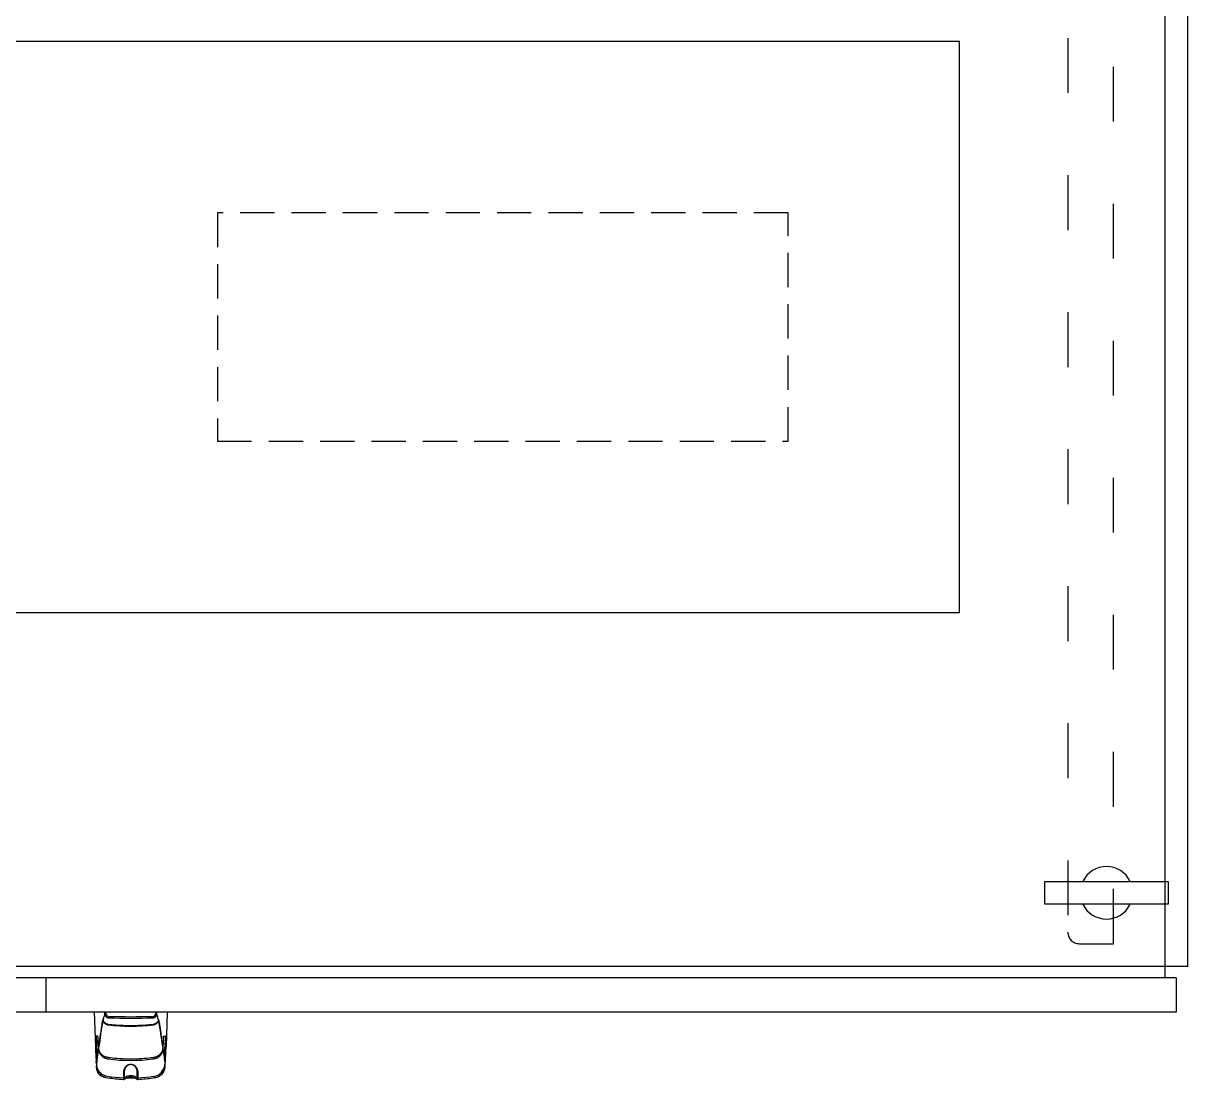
# Model space of a CAD drawing. Header units: inches. Extents: x 564911 to 603980, y 458630 to 507164.
# Drawn here: x 579399 to 579909, y 501183 to 501646 of the extents above; entities that cross this region are included whole.
import ezdxf

# ---------------------------------------------------------------- set-up
doc = ezdxf.new("R2010")
doc.units = ezdxf.units.IN
doc.header["$MEASUREMENT"] = 0
doc.linetypes.add('ACAD_ISO03W100', pattern=[30, 12, -18])
doc.linetypes.add('DASHED', pattern=[0.75, 0.5, -0.25])
doc.layers.add('ASHADE', color=7, linetype='Continuous')
doc.layers.add('UMRISS05', color=7, linetype='Continuous')

msp = doc.modelspace()

# ---------------------------------------------------------------- linework, layer by layer
for p, q in [((579898.89613, 501792.7594), (579898.89613, 501227.7594)), ((579908.89613, 501232.7594), (579908.89613, 501792.7594)), ((579846.32108, 501270.0594), (579900.31935, 501270.0594)), ((579846.32108, 501260.0594), (579846.32108, 501270.0594)), ((579900.31935, 501270.0594), (579900.31935, 501260.0594)), ((579900.31935, 501260.0594), (579846.32108, 501260.0594)), ((579908.89613, 501232.7594), (578908.89613, 501232.7594)), ((579903.89613, 501227.7594), (578913.89613, 501227.7594)), ((579408.89613, 501212.7594), (579408.89613, 501227.7594)), ((579903.89613, 501227.7594), (579903.89613, 501212.7594)), ((579903.89613, 501227.7594), (579903.89613, 501212.7594)), ((579903.89613, 501212.7594), (578913.89613, 501212.7594))]:
    msp.add_line(p, q)
at = {"color": 2}
msp.add_lwpolyline([(579008.89613, 501387.7594), (579808.89613, 501387.7594), (579808.89613, 501637.7594), (579008.89613, 501637.7594)], close=True, dxfattribs=at)
at = {"color": 1, "linetype": 'DASHED', "ltscale": 30}
msp.add_lwpolyline([(579483.89613, 501462.7594), (579733.89613, 501462.7594), (579733.89613, 501562.7594), (579483.89613, 501562.7594)], close=True, dxfattribs=at)
for start, end in [(25.7714617, 154.2285383), (205.7714617, 334.2285383)]:
    msp.add_arc((579873.31893, 501265.0594), 11.5, start, end)
at = {"layer": 'ASHADE', "color": 6, "linetype": 'ACAD_ISO03W100', "ltscale": 2}
msp.add_lwpolyline([(579876.39613, 501764.2594), (579861.39613, 501764.2594, 0.414213562), (579856.39613, 501759.2594), (579856.39613, 501247.7594, 0.414213562), (579861.39613, 501242.7594), (579876.39613, 501242.7594), (579876.39613, 501764.2594)], format="xyb", dxfattribs=at)
at = {"layer": 'UMRISS05'}
for p, q in [((579461.94733, 501212.7594), (579429.94733, 501212.7594)), ((579429.94733, 501212.7594), (579430.47115, 501197.7594)), ((579434.63698, 501211.90173), (579434.60807, 501212.7594)), ((579435.21458, 501211.91512), (579435.1857, 501212.7594)), ((579456.70897, 501212.7594), (579456.68011, 501211.91577)), ((579457.2866, 501212.7594), (579457.25772, 501211.90238)), ((579461.94733, 501212.7594), (579461.42352, 501197.7594)), ((579433.35985, 501207.26605), (579433.63583, 501208.88603)), ((579433.65267, 501208.96865), (579433.66238, 501209.00791)), ((579433.66816, 501209.08608), (579433.68301, 501209.07518)), ((579433.74301, 501208.55558), (579433.82906, 501208.96285)), ((579433.9199, 501209.0496), (579433.87748, 501209.18986)), ((579433.88302, 501209.14493), (579433.88312, 501209.14456)), ((579433.98296, 501208.89555), (579433.9199, 501209.0496)), ((579435.83219, 501207.47441), (579435.56115, 501207.54906)), ((579435.83635, 501207.45126), (579435.58953, 501207.51783)), ((579456.32769, 501207.52321), (579456.06257, 501207.45118)), ((579456.3364, 501207.54808), (579456.06669, 501207.47433)), ((579457.97309, 501209.04246), (579457.91011, 501208.88826)), ((579458.05458, 501209.31258), (579457.97309, 501209.04246)), ((579458.00997, 501209.13881), (579458.00987, 501209.1384)), ((579458.00991, 501209.03304), (579458.09054, 501209.03304)), ((579458.1187, 501208.86284), (579458.09054, 501209.03304)), ((579458.22651, 501209.08608), (579458.21165, 501209.07517)), ((579458.23177, 501209.00987), (579458.2414, 501208.97122)), ((579458.25886, 501208.88595), (579458.25884, 501208.88603)), ((579458.28951, 501209.20865), (579458.26291, 501209.33162)), ((579458.65216, 501207.02058), (579458.28951, 501209.20865)), ((579431.55636, 501202.2594), (579430.79685, 501202.2594)), ((579430.79743, 501202.2594), (579430.91546, 501198.98854)), ((579431.55559, 501202.2582), (579431.55547, 501202.2594)), ((579431.56947, 501202.10557), (579431.55559, 501202.2582)), ((579431.58385, 501201.93939), (579431.56947, 501202.10557)), ((579431.59871, 501201.75965), (579431.58385, 501201.93939)), ((579431.614, 501201.56639), (579431.59871, 501201.75965)), ((579432.45229, 501200.82904), (579432.74373, 501203.01256)), ((579432.51699, 501201.0802), (579432.76612, 501202.75919)), ((579432.76612, 501202.75919), (579432.85869, 501203.37728)), ((579459.0833, 501203.0453), (579459.33869, 501201.3374)), ((579460.29547, 501201.75352), (579460.28039, 501201.56279)), ((579460.28067, 501201.56639), (579460.29596, 501201.75965)), ((579460.31012, 501201.93117), (579460.29547, 501201.75352)), ((579460.29596, 501201.75965), (579460.31082, 501201.93939)), ((579460.32433, 501202.09574), (579460.31012, 501201.93117)), ((579460.31082, 501201.93939), (579460.3252, 501202.10557)), ((579460.3252, 501202.10557), (579460.33908, 501202.2582)), ((579460.33831, 501202.2594), (579461.09782, 501202.2594)), ((579460.33908, 501202.2582), (579460.3392, 501202.2594)), ((579461.09724, 501202.2594), (579460.97921, 501198.98854)), ((579431.78728, 501198.98854), (579430.91546, 501198.98854)), ((579430.91546, 501198.98854), (579430.97084, 501197.41043)), ((579431.58407, 501195.53266), (579431.83782, 501196.85805)), ((579431.62969, 501201.35971), (579431.614, 501201.56639)), ((579431.64576, 501201.13977), (579431.62969, 501201.35971)), ((579431.66214, 501200.90682), (579431.64576, 501201.13977)), ((579431.67882, 501200.66115), (579431.66214, 501200.90682)), ((579431.87766, 501197.58581), (579431.67882, 501200.66115)), ((579431.69189, 501200.46939), (579431.69241, 501200.45446)), ((579431.74972, 501199.57693), (579431.69189, 501200.46939)), ((579431.8776, 501197.59374), (579431.74972, 501199.57693)), ((579431.82898, 501196.74128), (579431.85038, 501196.43166)), ((579431.84139, 501196.87469), (579431.83781, 501196.858)), ((579431.8669, 501197.75939), (579431.86738, 501197.74478)), ((579431.8669, 501197.75939), (579431.91064, 501197.75939)), ((579431.91809, 501197.79658), (579431.8776, 501197.59374)), ((579431.87766, 501197.58579), (579431.8776, 501197.59374)), ((579431.9045, 501197.19798), (579431.90426, 501197.20807)), ((579431.90456, 501197.17588), (579431.90436, 501197.17645)), ((579431.90482, 501197.13947), (579431.90436, 501197.17645)), ((579431.90482, 501197.13947), (579431.9048, 501197.15124)), ((579431.90565, 501197.09744), (579431.90482, 501197.13947)), ((579431.90686, 501197.05126), (579431.90565, 501197.09744)), ((579431.90686, 501197.05126), (579431.90657, 501197.06531)), ((579431.90682, 501197.26239), (579431.94508, 501197.45601)), ((579431.90843, 501197.0021), (579431.90686, 501197.05126)), ((579431.91034, 501196.95143), (579431.90843, 501197.0021)), ((579431.91038, 501197.30866), (579431.94619, 501197.48955)), ((579431.91064, 501197.75939), (579431.91577, 501197.72184)), ((579431.91109, 501196.93575), (579431.91102, 501196.93513)), ((579431.91109, 501196.93575), (579431.96634, 501197.34315)), ((579431.91136, 501196.92713), (579431.91109, 501196.93575)), ((579432.04228, 501198.48179), (579431.91809, 501197.79658)), ((579431.92432, 501196.75526), (579431.92483, 501196.74829)), ((579431.93969, 501196.63433), (579431.92432, 501196.75526)), ((579431.94508, 501197.45601), (579431.96741, 501197.57267)), ((579431.94619, 501197.48955), (579431.97038, 501197.61554)), ((579431.96634, 501197.34315), (579432.02395, 501197.7594)), ((579432.00169, 501197.7594), (579432.02395, 501197.7594)), ((579432.12622, 501198.46072), (579432.1986, 501198.95007)), ((579432.1986, 501198.95007), (579432.51699, 501201.0802)), ((579432.321, 501199.86539), (579432.45229, 501200.82904)), ((579459.33869, 501201.3374), (579459.41571, 501200.82548)), ((579459.41571, 501200.82548), (579459.54144, 501199.99658)), ((579459.54144, 501199.99658), (579459.73563, 501198.72099)), ((579459.73563, 501198.72099), (579459.87951, 501197.7594)), ((579459.8554, 501197.97403), (579459.89298, 501197.7594)), ((579459.89298, 501197.7594), (579459.87951, 501197.7594)), ((579459.87951, 501197.7594), (579459.93397, 501197.37699)), ((579459.89007, 501197.80174), (579459.91168, 501197.6831)), ((579459.89298, 501197.7594), (579459.91594, 501197.63335)), ((579459.91168, 501197.6831), (579459.93618, 501197.55301)), ((579459.91594, 501197.63335), (579459.93847, 501197.51357)), ((579459.93397, 501197.37699), (579459.98621, 501197.00411)), ((579459.93618, 501197.55301), (579459.957, 501197.44633)), ((579459.93847, 501197.51357), (579459.9606, 501197.4)), ((579459.957, 501197.44633), (579459.98429, 501197.30866)), ((579459.9606, 501197.4), (579459.98785, 501197.26239)), ((579459.96724, 501196.75274), (579459.96661, 501196.74541)), ((579459.97623, 501196.83807), (579459.97617, 501196.83553)), ((579459.97658, 501197.79658), (579460.01707, 501197.59374)), ((579459.98403, 501197.75939), (579459.97889, 501197.72184)), ((579460.02777, 501197.75939), (579459.98403, 501197.75939)), ((579459.98486, 501196.9703), (579459.98475, 501196.96543)), ((579459.98634, 501197.00495), (579459.9862, 501197.00411)), ((579459.9862, 501197.00411), (579459.98634, 501197.00495)), ((579459.98863, 501197.08135), (579459.98634, 501197.00495)), ((579459.9871, 501197.02828), (579460.00046, 501197.0093)), ((579459.98863, 501197.08135), (579459.98816, 501197.06758)), ((579459.98953, 501197.12144), (579459.98863, 501197.08135)), ((579459.99012, 501197.15787), (579459.98953, 501197.12144)), ((579459.99012, 501197.15787), (579459.98988, 501197.15265)), ((579459.99039, 501197.19018), (579459.99012, 501197.17703)), ((579460.14864, 501199.6269), (579460.01701, 501197.5858)), ((579460.01702, 501197.5859), (579460.01707, 501197.59374)), ((579460.05725, 501198.21784), (579460.01707, 501197.59374)), ((579460.02777, 501197.75939), (579460.02729, 501197.74478)), ((579460.04863, 501196.49399), (579460.06569, 501196.74128)), ((579460.05962, 501196.84281), (579460.05692, 501196.85776)), ((579460.17393, 501200.02453), (579460.05725, 501198.21784)), ((579460.97921, 501198.98854), (579460.10739, 501198.98854)), ((579460.21651, 501200.67102), (579460.14864, 501199.6269)), ((579460.21829, 501200.70474), (579460.17393, 501200.02453)), ((579460.20278, 501200.46939), (579460.20226, 501200.45446)), ((579460.23295, 501200.91299), (579460.21651, 501200.67102)), ((579460.23253, 501200.90682), (579460.24891, 501201.13977)), ((579460.2491, 501201.14241), (579460.23295, 501200.91299)), ((579460.24891, 501201.13977), (579460.26498, 501201.35971)), ((579460.26493, 501201.35906), (579460.2491, 501201.14241)), ((579460.28039, 501201.56279), (579460.26493, 501201.35906)), ((579460.26498, 501201.35971), (579460.28067, 501201.56639)), ((579460.97921, 501198.98854), (579460.92383, 501197.41043)), ((579430.97335, 501191.94911), (579430.89801, 501191.47273)), ((579431.17121, 501190.96099), (579431.24156, 501191.54779)), ((579431.24156, 501191.54779), (579431.43219, 501193.11491)), ((579431.43219, 501193.11491), (579431.55735, 501194.13174)), ((579431.55735, 501194.13174), (579431.62495, 501194.67397)), ((579431.62495, 501194.67397), (579431.69616, 501195.238)), ((579431.69616, 501195.238), (579431.77114, 501195.82352)), ((579436.13257, 501192.85646), (579435.9454, 501192.88383)), ((579436.98766, 501192.75612), (579436.12862, 501192.8619)), ((579460.28488, 501194.71549), (579460.52418, 501192.87168)), ((579460.52418, 501192.87168), (579460.5951, 501192.32743)), ((579460.5951, 501192.32743), (579460.66184, 501191.81997)), ((579460.66184, 501191.81997), (579460.83182, 501190.53727)), ((579460.99666, 501191.47273), (579460.92131, 501191.9491)), ((579430.80994, 501191.17321), (579430.8112, 501191.25622)), ((579430.83074, 501190.87063), (579430.8319, 501190.85396)), ((579430.8521, 501190.5668), (579430.85115, 501190.5799)), ((579431.00666, 501188.53718), (579431.00663, 501188.53763)), ((579431.06502, 501188.08348), (579431.00663, 501188.53763)), ((579431.04361, 501188.08891), (579431.04531, 501188.06885)), ((579431.04361, 501188.08891), (579431.05067, 501188.03588)), ((579431.12878, 501190.59966), (579431.17121, 501190.96099)), ((579442.76929, 501186.58616), (579442.7709, 501184.86443)), ((579443.11022, 501186.69678), (579443.11262, 501184.56232)), ((579448.78184, 501183.95441), (579448.78445, 501186.69678)), ((579460.82462, 501188.04931), (579460.8599, 501188.26714)), ((579460.83182, 501190.53727), (579460.87657, 501190.19461)), ((579460.8599, 501188.26714), (579460.88503, 501188.50058)), ((579460.86109, 501188.49968), (579460.9262, 501189.01421)), ((579460.87779, 501188.42045), (579460.87381, 501188.38206)), ((579460.87657, 501190.19461), (579460.89606, 501190.04073)), ((579460.88121, 501188.45633), (579460.87779, 501188.42045)), ((579460.88399, 501188.48804), (579460.88121, 501188.45633)), ((579460.8851, 501188.5014), (579460.88399, 501188.48804)), ((579460.92621, 501189.01427), (579460.92617, 501189.01372)), ((579461.03972, 501190.52712), (579461.04112, 501190.54615)), ((579461.06277, 501190.85396), (579461.06393, 501190.87069)), ((579461.08327, 501191.25816), (579461.08473, 501191.17321)), ((579435.00414, 501184.07897), (579434.82946, 501184.11042)), ((579435.01051, 501184.11615), (579435.01081, 501184.11624)), ((579443.11262, 501184.56232), (579443.11283, 501183.95441)), ((579455.93774, 501184.59672), (579455.93786, 501184.59633)), ((579456.38082, 501184.02693), (579456.38113, 501184.02683)), ((579456.5534, 501184.01964), (579456.55349, 501184.01965))]:
    msp.add_line(p, q, dxfattribs=at)
for points in [[(579433.87748, 501209.18986), (579433.9737, 501209.60937), (579434.06972, 501210.00528), (579434.16499, 501210.37566), (579434.25974, 501210.72258), (579434.35412, 501211.04736), (579434.44832, 501211.3512), (579434.54277, 501211.63639), (579434.63696, 501211.90174)], [(579436.32926, 501210.15973), (579436.14482, 501210.18136), (579435.96333, 501210.22154), (579435.78686, 501210.28006), (579435.61717, 501210.35664), (579435.45602, 501210.45074), (579435.30536, 501210.56141), (579435.16711, 501210.6874), (579435.04228, 501210.82774), (579434.93212, 501210.98134), (579434.83766, 501211.14696), (579434.75995, 501211.32339), (579434.70003, 501211.50904), (579434.65876, 501211.7025), (579434.63698, 501211.90173)], [(579436.27487, 501210.7953), (579436.15746, 501210.8048), (579436.04296, 501210.82682), (579435.93069, 501210.86147), (579435.82269, 501210.90838), (579435.72035, 501210.96748), (579435.62482, 501211.03793), (579435.53746, 501211.11914), (579435.45894, 501211.21025), (579435.3902, 501211.31054), (579435.33182, 501211.41907), (579435.28454, 501211.53511), (579435.24886, 501211.65728), (579435.22564, 501211.78375), (579435.21458, 501211.91512)], [(579457.25771, 501211.90239), (579457.23038, 501211.67043), (579457.17667, 501211.44671), (579457.09805, 501211.23446), (579456.99582, 501211.0357), (579456.87177, 501210.8528), (579456.72748, 501210.68766), (579456.56475, 501210.54195), (579456.38595, 501210.41771), (579456.19359, 501210.31631), (579455.99069, 501210.23914), (579455.7802, 501210.18683), (579455.56533, 501210.15973)], [(579456.68011, 501211.91577), (579456.66905, 501211.78423), (579456.64582, 501211.65763), (579456.61014, 501211.53535), (579456.56286, 501211.41922), (579456.50448, 501211.31063), (579456.43574, 501211.21029), (579456.35722, 501211.11915), (579456.26986, 501211.03792), (579456.17432, 501210.96747), (579456.07199, 501210.90836), (579455.96397, 501210.86146), (579455.85169, 501210.82681), (579455.73716, 501210.8048), (579455.61972, 501210.79529)], [(579457.25774, 501211.90238), (579457.35169, 501211.63588), (579457.44592, 501211.3495), (579457.53993, 501211.04443), (579457.63414, 501210.71844), (579457.72872, 501210.37034), (579457.82378, 501209.99903), (579457.91951, 501209.60269), (579458.01539, 501209.18318)], [(579433.60516, 501209.20865), (579433.24247, 501207.02033), (579432.95281, 501205.04603), (579432.71177, 501203.28215), (579432.50757, 501201.74525), (579432.33287, 501200.44543), (579432.17954, 501199.36216), (579432.04228, 501198.48179)], [(579432.73946, 501202.95715), (579432.91907, 501204.27202), (579433.12431, 501205.70572), (579433.35828, 501207.22832), (579433.63368, 501208.84346)], [(579432.74373, 501203.01256), (579432.9204, 501204.3061), (579433.12314, 501205.72376), (579433.35985, 501207.26605)], [(579432.85869, 501203.37728), (579432.90724, 501203.69848), (579432.95758, 501204.02861), (579433.00976, 501204.36725), (579433.06391, 501204.71436), (579433.1201, 501205.06934), (579433.17837, 501205.43153), (579433.23886, 501205.80069), (579433.30168, 501206.17623), (579433.36711, 501206.55827), (579433.4354, 501206.94666), (579433.50688, 501207.34137), (579433.5821, 501207.74334), (579433.66088, 501208.14923), (579433.74301, 501208.55558)], [(579433.66086, 501209.41887), (579433.6316, 501209.331), (579433.60516, 501209.20865)], [(579433.60516, 501209.20865), (579433.61128, 501209.17474), (579433.62416, 501209.14227)], [(579433.62416, 501209.14227), (579433.64334, 501209.11237), (579433.66816, 501209.08608)], [(579433.63368, 501208.84346), (579433.63886, 501208.87093), (579433.64462, 501208.89885), (579433.65099, 501208.92678), (579433.65798, 501208.95419), (579433.66563, 501208.98056), (579433.67395, 501209.00532), (579433.68295, 501209.0279), (579433.69267, 501209.04772), (579433.70311, 501209.06417)], [(579433.63368, 501208.84346), (579433.63404, 501208.87339), (579433.63581, 501208.88595)], [(579433.63581, 501208.88595), (579433.64351, 501208.92625), (579433.65267, 501208.96865)], [(579433.8775, 501209.18986), (579433.83852, 501209.31707), (579433.80009, 501209.40967), (579433.76267, 501209.46659), (579433.72673, 501209.48716), (579433.69267, 501209.47116), (579433.66086, 501209.41887)], [(579433.66238, 501209.00791), (579433.67272, 501209.04419), (579433.68396, 501209.07806)], [(579433.68396, 501209.07806), (579433.69638, 501209.10985), (579433.71067, 501209.14046)], [(579433.70311, 501209.06417), (579433.71428, 501209.07664), (579433.72618, 501209.08452), (579433.73881, 501209.08722), (579433.75217, 501209.08414), (579433.76624, 501209.07469), (579433.781, 501209.05834)], [(579433.71067, 501209.14046), (579433.72775, 501209.17044), (579433.74894, 501209.20011), (579433.77648, 501209.22966), (579433.81086, 501209.25642), (579433.84292, 501209.27291)], [(579433.781, 501209.05834), (579433.79641, 501209.03456), (579433.81244, 501209.0029), (579433.82906, 501208.96285)], [(579433.87638, 501209.16896), (579433.86069, 501209.2214), (579433.84631, 501209.26406), (579433.83346, 501209.29753), (579433.82284, 501209.32143), (579433.81498, 501209.33637)], [(579433.82906, 501208.96285), (579433.83144, 501208.99287), (579433.83868, 501209.02232), (579433.85058, 501209.05048), (579433.86687, 501209.07665), (579433.88712, 501209.10017), (579433.89475, 501209.10671)], [(579433.82906, 501208.96285), (579433.8366, 501208.94091), (579433.84557, 501208.91598), (579433.85621, 501208.88775), (579433.8688, 501208.85601), (579433.88366, 501208.82056), (579433.90113, 501208.78119), (579433.92161, 501208.73771), (579433.94554, 501208.68996), (579433.97339, 501208.63786), (579434.00576, 501208.58116), (579434.0432, 501208.51987), (579434.08678, 501208.45338), (579434.13759, 501208.38131), (579434.19698, 501208.30327), (579434.26674, 501208.21875), (579434.34785, 501208.12859), (579434.44243, 501208.03275), (579434.54863, 501207.93518), (579434.66471, 501207.83904), (579434.78781, 501207.74748), (579434.91355, 501207.66377), (579435.04066, 501207.58824), (579435.16645, 501207.52174), (579435.29037, 501207.4637), (579435.41143, 501207.41374), (579435.5291, 501207.37128), (579435.64299, 501207.33566), (579435.7524, 501207.30637)], [(579434.0062, 501208.82694), (579433.93703, 501208.98224), (579433.88878, 501209.12429), (579433.87638, 501209.16896)], [(579433.87748, 501209.18986), (579433.88081, 501209.15427), (579433.88302, 501209.14493)], [(579435.56115, 501207.54906), (579435.30266, 501207.64901), (579435.05971, 501207.77148), (579434.83606, 501207.91222), (579434.63505, 501208.06619), (579434.45721, 501208.22938), (579434.30398, 501208.39694), (579434.17415, 501208.56602), (579434.06741, 501208.73333), (579433.98296, 501208.89555)], [(579435.58953, 501207.51783), (579435.34839, 501207.60748), (579435.11786, 501207.71821), (579434.90059, 501207.84779), (579434.69916, 501207.9936), (579434.51602, 501208.15223), (579434.35372, 501208.31965), (579434.2141, 501208.49109), (579434.09826, 501208.66179), (579434.0062, 501208.82694)], [(579435.7524, 501207.30637), (579435.75335, 501207.32236), (579435.75549, 501207.34197), (579435.75878, 501207.36474), (579435.76313, 501207.39013), (579435.76845, 501207.41755), (579435.7746, 501207.44638), (579435.7793, 501207.46665)], [(579435.7524, 501207.30637), (579435.83492, 501207.28743), (579435.91812, 501207.27104), (579436.00187, 501207.25723), (579436.08608, 501207.24601)], [(579436.10158, 501207.42901), (579436.05633, 501207.43469), (579436.0112, 501207.44113), (579435.9662, 501207.44833), (579435.92136, 501207.45628), (579435.87668, 501207.46497), (579435.83219, 501207.47441)], [(579435.83219, 501207.47441), (579435.83272, 501207.45939), (579435.83515, 501207.45197), (579435.83635, 501207.45126)], [(579436.10391, 501207.4064), (579435.97985, 501207.42375), (579435.8559, 501207.44703), (579435.83635, 501207.45126)], [(579436.08608, 501207.246), (579436.08653, 501207.26203), (579436.08757, 501207.28182), (579436.08918, 501207.30488), (579436.0913, 501207.3307), (579436.0939, 501207.35865), (579436.09692, 501207.38809), (579436.09903, 501207.40708)], [(579436.08608, 501207.246), (579438.53923, 501206.99588), (579441.0033, 501206.81668), (579443.47634, 501206.7089), (579445.95345, 501206.67304), (579448.43056, 501206.70926), (579450.90361, 501206.81739), (579453.36768, 501206.99695), (579455.82083, 501207.24743)], [(579455.80398, 501207.43027), (579452.52943, 501207.11316), (579449.24336, 501206.92254), (579445.95282, 501206.85886), (579442.66228, 501206.92212), (579439.37618, 501207.11232), (579436.10158, 501207.42901)], [(579436.10158, 501207.42901), (579436.10188, 501207.41414), (579436.1032, 501207.40701), (579436.10391, 501207.4064)], [(579455.80165, 501207.40767), (579452.69849, 501207.10386), (579449.33387, 501206.90339), (579445.96322, 501206.83611), (579442.59253, 501206.90213), (579439.2278, 501207.10135), (579436.10391, 501207.4064)], [(579455.61972, 501210.79529), (579453.22154, 501210.73567), (579450.80623, 501210.69307), (579448.37954, 501210.6675), (579445.94715, 501210.65898), (579443.51478, 501210.6675), (579441.08814, 501210.69307), (579438.67293, 501210.73567), (579436.27487, 501210.7953)], [(579455.56533, 501210.15972), (579453.18067, 501210.09926), (579450.77866, 501210.05606), (579448.36565, 501210.03015), (579445.94718, 501210.02151), (579443.52873, 501210.03015), (579441.11582, 501210.05606), (579438.7139, 501210.09926), (579436.32926, 501210.15972)], [(579456.06257, 501207.45118), (579455.94323, 501207.42799), (579455.81941, 501207.4098), (579455.80165, 501207.40767)], [(579455.80398, 501207.43027), (579455.80368, 501207.41541), (579455.80236, 501207.40828), (579455.80165, 501207.40767)], [(579456.06669, 501207.47433), (579456.02329, 501207.4652), (579455.97972, 501207.45678), (579455.93599, 501207.44907), (579455.89211, 501207.44209), (579455.8481, 501207.43582), (579455.80398, 501207.43027)], [(579455.82083, 501207.24743), (579455.82038, 501207.26347), (579455.81934, 501207.28325), (579455.81773, 501207.30631), (579455.8156, 501207.33213), (579455.813, 501207.36008), (579455.80998, 501207.38952), (579455.80788, 501207.40841)], [(579455.82083, 501207.24743), (579455.90328, 501207.25842), (579455.98529, 501207.2719), (579456.06675, 501207.28786), (579456.14757, 501207.30629)], [(579456.06669, 501207.47433), (579456.06617, 501207.45931), (579456.06376, 501207.45189), (579456.06257, 501207.45118)], [(579456.14757, 501207.30629), (579456.14662, 501207.32229), (579456.14449, 501207.3419), (579456.14123, 501207.36467), (579456.13691, 501207.39007), (579456.13163, 501207.4175), (579456.12552, 501207.44634), (579456.12077, 501207.46699)], [(579456.14757, 501207.30629), (579456.2556, 501207.335), (579456.36796, 501207.36987), (579456.48398, 501207.41141), (579456.6033, 501207.46024), (579456.72536, 501207.51691), (579456.84928, 501207.58181), (579456.9745, 501207.65548), (579457.09858, 501207.73723), (579457.2204, 501207.82682), (579457.33574, 501207.92126), (579457.44192, 501208.01768), (579457.53697, 501208.11291), (579457.61895, 501208.20307), (579457.68968, 501208.28792), (579457.74993, 501208.36638), (579457.80151, 501208.43896), (579457.84576, 501208.50601), (579457.8838, 501208.56791), (579457.91667, 501208.62521), (579457.94494, 501208.67794), (579457.96926, 501208.72636), (579457.99007, 501208.77054), (579458.00783, 501208.81063), (579458.02292, 501208.84683), (579458.03572, 501208.87932), (579458.04653, 501208.90831), (579458.05564, 501208.934), (579458.0633, 501208.9567)], [(579457.89336, 501208.83276), (579457.80324, 501208.66833), (579457.68947, 501208.49825), (579457.55196, 501208.32726), (579457.39178, 501208.16005), (579457.21072, 501208.00139), (579457.01128, 501207.8553), (579456.7959, 501207.72522), (579456.56716, 501207.61377), (579456.32769, 501207.52321)], [(579457.91011, 501208.88826), (579457.82575, 501208.72617), (579457.71913, 501208.55922), (579457.58948, 501208.39064), (579457.43653, 501208.22374), (579457.2591, 501208.06133), (579457.05864, 501207.90826), (579456.83575, 501207.76852), (579456.59376, 501207.64706), (579456.3364, 501207.54808)], [(579458.01003, 501209.13896), (579457.9607, 501208.98735), (579457.89336, 501208.83276)], [(579458.06329, 501208.9567), (579458.06088, 501208.98663), (579458.05363, 501209.01601), (579458.04171, 501209.04409), (579458.02543, 501209.07018), (579458.00517, 501209.09365), (579457.99744, 501209.10026)], [(579458.07892, 501209.33659), (579458.08239, 501209.34066), (579458.07979, 501209.33653), (579458.07204, 501209.32186), (579458.06152, 501209.29829), (579458.04877, 501209.26522), (579458.03448, 501209.22298), (579458.01885, 501209.17095), (579458.00991, 501209.13856)], [(579458.01537, 501209.18318), (579458.01205, 501209.14765), (579458.00997, 501209.13881)], [(579458.05177, 501209.273), (579458.08489, 501209.25572), (579458.11886, 501209.22904), (579458.14604, 501209.19972), (579458.16699, 501209.17033), (579458.18389, 501209.14067)], [(579458.26291, 501209.33162), (579458.23346, 501209.41969), (579458.20142, 501209.47175), (579458.16713, 501209.48709), (579458.13093, 501209.46545), (579458.09326, 501209.40704), (579458.05458, 501209.31258)], [(579458.06329, 501208.9567), (579458.08177, 501209.00188), (579458.09961, 501209.03692), (579458.11679, 501209.06233)], [(579458.0633, 501208.9567), (579458.15005, 501208.5448), (579458.23278, 501208.13425), (579458.31207, 501207.72464), (579458.38773, 501207.31938), (579458.45958, 501206.9218), (579458.52821, 501206.5309), (579458.59397, 501206.14652), (579458.65706, 501205.76919), (579458.71772, 501205.39903), (579458.77605, 501205.03672), (579458.83216, 501204.68272), (579458.88615, 501204.33737), (579458.93809, 501204.0012), (579458.98817, 501203.67387), (579459.0833, 501203.0453)], [(579458.11679, 501209.06233), (579458.13323, 501209.0786), (579458.14885, 501209.08634), (579458.16361, 501209.08624), (579458.17747, 501209.07908), (579458.19041, 501209.06569)], [(579458.18389, 501209.14067), (579458.19805, 501209.11041), (579458.21036, 501209.07902)], [(579458.19041, 501209.06569), (579458.20241, 501209.04696), (579458.21348, 501209.0238), (579458.22362, 501208.99714), (579458.23284, 501208.96791), (579458.24116, 501208.93703), (579458.24861, 501208.90542), (579458.2552, 501208.87401), (579458.26099, 501208.84346)], [(579458.21036, 501209.07902), (579458.22151, 501209.04561), (579458.23177, 501209.00987)], [(579458.27051, 501209.14227), (579458.25133, 501209.11237), (579458.22651, 501209.08608)], [(579458.2414, 501208.97122), (579458.2505, 501208.92948), (579458.25886, 501208.88595)], [(579458.25884, 501208.88603), (579458.53416, 501207.27012), (579458.77095, 501205.72765), (579458.97376, 501204.30978), (579459.15048, 501203.016), (579459.44673, 501200.79643)], [(579458.26099, 501208.84346), (579458.26063, 501208.87339), (579458.25886, 501208.88595)], [(579458.26099, 501208.84346), (579458.49563, 501207.47949), (579458.69997, 501206.17771), (579458.88202, 501204.93594), (579459.04443, 501203.77374), (579459.18898, 501202.70557)], [(579458.28951, 501209.20865), (579458.28339, 501209.17474), (579458.27051, 501209.14227)], [(579459.97658, 501197.79658), (579459.85239, 501198.4818), (579459.71513, 501199.36227), (579459.56174, 501200.44582), (579459.38698, 501201.74593), (579459.18282, 501203.2828), (579458.9418, 501205.04648), (579458.65216, 501207.02058)], [(579431.69189, 501200.46939), (579431.67659, 501200.70154), (579431.66025, 501200.94151), (579431.64285, 501201.18799), (579431.62469, 501201.43468), (579431.60604, 501201.67675), (579431.58712, 501201.91009), (579431.56814, 501202.13093), (579431.55636, 501202.2594)], [(579432.00169, 501197.7594), (579432.09878, 501198.33425), (579432.20373, 501199.02005), (579432.3179, 501199.82006), (579432.44338, 501200.73963), (579432.73946, 501202.95715)], [(579459.18898, 501202.70557), (579459.43687, 501200.84698), (579459.54446, 501200.05371), (579459.64368, 501199.34563), (579459.73564, 501198.72099)], [(579460.33832, 501202.2594), (579460.32742, 501202.14093), (579460.3084, 501201.92026), (579460.28941, 501201.68664), (579460.27066, 501201.44377), (579460.25238, 501201.19572), (579460.23482, 501200.94728), (579460.21829, 501200.70474)], [(579430.41576, 501199.3454), (579430.42372, 501199.28807), (579430.44339, 501199.23252), (579430.4743, 501199.18007), (579430.51571, 501199.13198), (579430.56665, 501199.08938), (579430.62589, 501199.0533), (579430.69202, 501199.02459), (579430.76348, 501199.00393), (579430.83855, 501198.99182), (579430.91546, 501198.98854)], [(579430.47115, 501197.7594), (579430.47907, 501197.70326), (579430.49871, 501197.64888), (579430.5296, 501197.59755), (579430.571, 501197.55049), (579430.62194, 501197.50882), (579430.68118, 501197.47354), (579430.74733, 501197.44549), (579430.81881, 501197.42533), (579430.89391, 501197.41355), (579430.97084, 501197.41043)], [(579430.97084, 501197.41043), (579431.02999, 501195.88399), (579431.10317, 501194.32723), (579431.16594, 501193.18156)], [(579431.82898, 501196.74125), (579431.58192, 501195.44836), (579431.37806, 501194.32489), (579431.21105, 501193.37086), (579431.07729, 501192.58149), (579430.97335, 501191.94911)], [(579431.77114, 501195.82352), (579431.81021, 501196.1249), (579431.85943, 501196.49913)], [(579431.83781, 501196.858), (579431.8332, 501196.83043), (579431.82898, 501196.74128)], [(579431.82898, 501196.74128), (579431.83472, 501196.79554), (579431.8527, 501196.84894)], [(579431.84142, 501196.87483), (579431.86566, 501196.95078), (579431.90053, 501197.02005), (579431.90752, 501197.02977)], [(579431.8527, 501196.84894), (579431.88248, 501196.90018), (579431.91108, 501196.93364)], [(579431.85943, 501196.49913), (579431.88746, 501196.5648), (579431.93341, 501196.62611), (579431.94141, 501196.63314)], [(579431.8776, 501197.59374), (579431.88276, 501197.55619), (579431.89502, 501197.52027), (579431.91394, 501197.4873), (579431.93883, 501197.45847), (579431.9399, 501197.45763)], [(579431.93865, 501197.45134), (579431.93718, 501197.4526), (579431.90971, 501197.48748), (579431.88934, 501197.52928), (579431.87863, 501197.57511), (579431.87766, 501197.58578)], [(579431.90436, 501197.17645), (579431.90427, 501197.19295), (579431.90426, 501197.20807), (579431.90434, 501197.22181), (579431.90449, 501197.23426), (579431.90473, 501197.24548), (579431.90505, 501197.25579), (579431.90546, 501197.26533), (579431.90603, 501197.27471), (579431.90685, 501197.28437), (579431.90813, 501197.29523), (579431.9105, 501197.30927)], [(579431.90462, 501197.2173), (579431.90492, 501197.23358), (579431.90539, 501197.24661), (579431.90603, 501197.25624), (579431.90682, 501197.26239)], [(579431.90682, 501197.26239), (579431.90808, 501197.29428), (579431.91038, 501197.30866)], [(579431.92484, 501196.74828), (579431.924, 501196.75583), (579431.92005, 501196.79575), (579431.91658, 501196.83822), (579431.91367, 501196.8823), (579431.91136, 501196.92713), (579431.91034, 501196.95143)], [(579431.91713, 501196.83284), (579431.91488, 501196.86476), (579431.91284, 501196.89913)], [(579431.91577, 501197.72184), (579431.92802, 501197.68591), (579431.94694, 501197.65293), (579431.97183, 501197.62409), (579431.97196, 501197.62399)], [(579431.91809, 501197.79658), (579431.92323, 501197.75903), (579431.93548, 501197.72311), (579431.95439, 501197.69013), (579431.97898, 501197.66164)], [(579431.92432, 501196.75526), (579431.92193, 501196.77803), (579431.91952, 501196.80383)], [(579435.9454, 501192.88383), (579435.63501, 501192.94377), (579435.3274, 501193.02184), (579435.02389, 501193.1181), (579434.726, 501193.23255), (579434.43519, 501193.36504), (579434.15302, 501193.51535), (579433.881, 501193.68313), (579433.62061, 501193.86797), (579433.37329, 501194.06934), (579433.14048, 501194.28666), (579432.92352, 501194.51928), (579432.72378, 501194.7665), (579432.54255, 501195.02755), (579432.38113, 501195.30162), (579432.2408, 501195.58784), (579432.12283, 501195.88528), (579432.02852, 501196.19296), (579431.95914, 501196.50995), (579431.92483, 501196.74829)], [(579431.93407, 501197.4), (579431.93535, 501197.43187), (579431.93767, 501197.44633)], [(579432.40572, 501195.26003), (579432.31152, 501195.43981), (579432.23115, 501195.61284), (579432.16299, 501195.77897), (579432.10561, 501195.93814), (579432.05772, 501196.09039), (579432.01815, 501196.23586), (579431.98589, 501196.37475), (579431.96002, 501196.50737), (579431.93969, 501196.63433)], [(579431.96741, 501197.57267), (579431.99016, 501197.69558), (579432.00169, 501197.7594)], [(579431.97038, 501197.61554), (579431.99518, 501197.74959), (579432.0046, 501197.80174)], [(579432.00169, 501197.7594), (579432.003, 501197.79114), (579432.0046, 501197.80174)], [(579432.0046, 501197.80175), (579432.09936, 501198.36241), (579432.20553, 501199.05576), (579432.321, 501199.86539)], [(579432.02395, 501197.7594), (579432.05722, 501197.98922), (579432.12622, 501198.46072)], [(579459.96661, 501196.74541), (579459.92988, 501196.51224), (579459.8562, 501196.19323), (579459.75784, 501195.88396), (579459.63609, 501195.58533), (579459.49226, 501195.29824), (579459.32763, 501195.02358), (579459.1435, 501194.76217), (579458.94114, 501194.51477), (579458.72186, 501194.2821), (579458.487, 501194.06483), (579458.23787, 501193.86354), (579457.9759, 501193.6788), (579457.70245, 501193.51108), (579457.41901, 501193.36076), (579457.127, 501193.22818), (579456.82792, 501193.11354), (579456.52321, 501193.01697), (579456.2143, 501192.9385), (579455.90243, 501192.87804), (579455.70333, 501192.84891)], [(579455.72311, 501192.28902), (579456.1736, 501192.36665), (579456.61908, 501192.48158), (579457.05318, 501192.63331), (579457.47365, 501192.82187), (579457.87716, 501193.04724), (579458.25955, 501193.30861), (579458.6166, 501193.60512), (579458.9441, 501193.93537), (579459.23774, 501194.29766), (579459.49331, 501194.68998), (579459.70696, 501195.11087), (579459.87324, 501195.55512), (579459.98807, 501196.01726), (579460.04862, 501196.49399)], [(579459.96724, 501196.75274), (579459.94964, 501196.62874), (579459.92679, 501196.49843), (579459.89807, 501196.36212), (579459.86259, 501196.21935), (579459.81941, 501196.06989), (579459.76748, 501195.91362), (579459.70562, 501195.7505), (579459.63254, 501195.58058), (579459.54682, 501195.40401), (579459.44685, 501195.22105), (579459.33084, 501195.03201), (579459.19712, 501194.83787), (579459.04334, 501194.63902)], [(579459.44673, 501200.79643), (579459.57331, 501199.86797), (579459.68881, 501199.05803)], [(579459.68881, 501199.05803), (579459.795, 501198.36434), (579459.89007, 501197.80175)], [(579459.73564, 501198.72099), (579459.7768, 501198.45457), (579459.8167, 501198.20567), (579459.8554, 501197.97403)], [(579459.89298, 501197.7594), (579459.89167, 501197.79114), (579459.89007, 501197.80174)], [(579459.97658, 501197.79658), (579459.97144, 501197.75903), (579459.95919, 501197.72311), (579459.94028, 501197.69013), (579459.91569, 501197.66164)], [(579459.97889, 501197.72184), (579459.96665, 501197.68591), (579459.94773, 501197.65293), (579459.92284, 501197.62409), (579459.92271, 501197.62398)], [(579459.95477, 501197.45763), (579459.95584, 501197.45847), (579459.98073, 501197.4873), (579459.99965, 501197.52027), (579460.01191, 501197.55619), (579460.01707, 501197.59374)], [(579460.01702, 501197.5859), (579460.01219, 501197.55282), (579459.99696, 501197.5092), (579459.97405, 501197.47182), (579459.95587, 501197.4521)], [(579459.9606, 501197.4), (579459.95932, 501197.43187), (579459.957, 501197.44633)], [(579460.03958, 501196.56152), (579460.01154, 501196.62723), (579459.96559, 501196.68858), (579459.95862, 501196.69471)], [(579459.98634, 501197.00495), (579459.98475, 501196.96543), (579459.98246, 501196.92181), (579459.97959, 501196.87825), (579459.97617, 501196.83553), (579459.97224, 501196.7944), (579459.96789, 501196.7557), (579459.9666, 501196.74539)], [(579459.97339, 501196.80771), (579459.97037, 501196.77917), (579459.96723, 501196.75274)], [(579459.98317, 501196.9364), (579459.98116, 501196.90279), (579459.97883, 501196.8699)], [(579460.042, 501196.84884), (579460.01224, 501196.90014), (579459.98311, 501196.93423)], [(579459.98429, 501197.30867), (579459.98601, 501197.29888), (579459.9874, 501197.28838), (579459.9883, 501197.27907), (579459.98893, 501197.27028), (579459.98939, 501197.26147), (579459.98975, 501197.2522), (579459.99003, 501197.24188), (579459.99023, 501197.23057), (579459.99036, 501197.21821), (579459.99041, 501197.20473), (579459.99039, 501197.19018), (579459.99012, 501197.15787)], [(579459.98785, 501197.26239), (579459.98658, 501197.29428), (579459.98429, 501197.30866)], [(579459.98785, 501197.26239), (579459.98863, 501197.2564), (579459.98925, 501197.24702), (579459.98973, 501197.2342), (579459.99004, 501197.21811), (579459.99017, 501197.19897)], [(579460.00046, 501197.0093), (579460.03895, 501196.9244), (579460.05966, 501196.84257)], [(579460.03958, 501196.56152), (579460.09899, 501196.12105), (579460.14774, 501195.75633), (579460.19488, 501195.40072), (579460.28488, 501194.71549)], [(579460.06569, 501196.74128), (579460.05996, 501196.79469), (579460.042, 501196.84884)], [(579460.05685, 501196.85807), (579460.31099, 501195.53053), (579460.51989, 501194.38107), (579460.68764, 501193.42388), (579460.81943, 501192.6468), (579460.92027, 501192.03419), (579460.9919, 501191.58226)], [(579460.06569, 501196.74128), (579460.0613, 501196.83181), (579460.05962, 501196.84281)], [(579460.92131, 501191.9491), (579460.81737, 501192.58151), (579460.68362, 501193.37091), (579460.51661, 501194.32492), (579460.31275, 501195.44836), (579460.06569, 501196.74124)], [(579460.7291, 501193.17945), (579460.79781, 501194.45241), (579460.86726, 501195.94541), (579460.92383, 501197.41043)], [(579461.42352, 501197.7594), (579461.4156, 501197.70326), (579461.39596, 501197.64888), (579461.36507, 501197.59755), (579461.32367, 501197.55049), (579461.27273, 501197.50882), (579461.21348, 501197.47354), (579461.14733, 501197.44549), (579461.07586, 501197.42533), (579461.00076, 501197.41355), (579460.92383, 501197.41043)], [(579461.47891, 501199.3454), (579461.47095, 501199.28807), (579461.45128, 501199.23252), (579461.42037, 501199.18007), (579461.37896, 501199.13198), (579461.32802, 501199.08938), (579461.26878, 501199.0533), (579461.20265, 501199.02459), (579461.13119, 501199.00393), (579461.05612, 501198.99182), (579460.97921, 501198.98854)], [(579430.8112, 501191.25622), (579430.82645, 501191.3388), (579430.85512, 501191.41727), (579430.88639, 501191.47221)], [(579430.83074, 501190.87063), (579430.82932, 501190.94294), (579430.83359, 501191.02991), (579430.8422, 501191.12782), (579430.85567, 501191.2479), (579430.87586, 501191.40152), (579430.90297, 501191.58355)], [(579430.89801, 501191.47273), (579430.87415, 501191.31277), (579430.85597, 501191.17634), (579430.84292, 501191.06354), (579430.83463, 501190.97475), (579430.83071, 501190.91024), (579430.83074, 501190.87063)], [(579430.90277, 501191.58224), (579430.89949, 501191.55666), (579430.89801, 501191.47273)], [(579430.90277, 501191.58224), (579430.97451, 501192.03496), (579431.0754, 501192.64782), (579431.20726, 501193.42519), (579431.37508, 501194.38275), (579431.58407, 501195.53266)], [(579431.85039, 501196.43166), (579431.90985, 501195.96455), (579432.02256, 501195.51147), (579432.1858, 501195.07562), (579432.39563, 501194.66237), (579432.64682, 501194.27679), (579432.93559, 501193.92044), (579433.25781, 501193.59541), (579433.60924, 501193.3034), (579433.98568, 501193.04586), (579434.383, 501192.82368), (579434.79705, 501192.63767), (579435.22456, 501192.48788), (579435.66327, 501192.37429), (579436.10697, 501192.29741)], [(579432.95767, 501194.4844), (579432.78996, 501194.68432), (579432.64283, 501194.88174), (579432.51555, 501195.07375)], [(579436.12862, 501192.8619), (579435.82448, 501192.90989), (579435.52286, 501192.97488), (579435.22606, 501193.05659), (579434.93378, 501193.1553), (579434.64564, 501193.2717), (579434.36477, 501193.40506), (579434.09298, 501193.55488), (579433.83317, 501193.71964), (579433.58708, 501193.89803), (579433.35791, 501194.08703), (579433.14748, 501194.28378), (579432.95767, 501194.4844)], [(579436.10697, 501192.29737), (579438.53602, 501192.0206), (579440.98333, 501191.82127), (579443.44549, 501191.70048), (579445.91432, 501191.65936), (579448.38258, 501191.69834), (579450.84438, 501191.81694), (579453.29249, 501192.01416), (579455.72312, 501192.28898)], [(579436.12862, 501192.8619), (579436.13182, 501192.85669), (579436.13257, 501192.85646)], [(579455.70333, 501192.84891), (579453.85847, 501192.63536), (579451.88209, 501192.45665), (579449.89915, 501192.32886), (579447.91185, 501192.25229), (579445.92239, 501192.22717), (579443.93298, 501192.25358), (579441.94584, 501192.33143), (579439.96316, 501192.4605), (579437.98714, 501192.64046), (579436.13257, 501192.85646)], [(579455.70725, 501192.85434), (579454.85921, 501192.75053), (579453.93657, 501192.64848), (579452.93363, 501192.55035), (579451.86664, 501192.4605), (579450.74702, 501192.38228), (579449.58455, 501192.31839), (579448.3896, 501192.27109), (579447.17269, 501192.24204), (579445.94435, 501192.23227), (579444.71533, 501192.24215), (579443.49635, 501192.27137), (579442.29802, 501192.31897), (579441.13093, 501192.38333), (579440.00542, 501192.46225), (579438.93132, 501192.55307), (579437.92, 501192.65247), (579436.98766, 501192.75612)], [(579455.70725, 501192.85434), (579455.70408, 501192.84914), (579455.70333, 501192.84891)], [(579459.04334, 501194.63902), (579458.86926, 501194.43882), (579458.67405, 501194.23949), (579458.45937, 501194.04532), (579458.22758, 501193.8601), (579457.98044, 501193.68619), (579457.72113, 501193.52628), (579457.45112, 501193.38125), (579457.17294, 501193.25228), (579456.88809, 501193.13968), (579456.5991, 501193.04396), (579456.30574, 501192.96458), (579456.00775, 501192.90129), (579455.70725, 501192.85435)], [(579460.9917, 501191.58355), (579461.01888, 501191.40107), (579461.03905, 501191.24752), (579461.0525, 501191.12752), (579461.0611, 501191.02965), (579461.06536, 501190.94265), (579461.06393, 501190.87069)], [(579460.9919, 501191.58226), (579460.99518, 501191.55666), (579460.99666, 501191.47273)], [(579461.06393, 501190.87069), (579461.06396, 501190.91024), (579461.06004, 501190.97474), (579461.05175, 501191.06353), (579461.0387, 501191.17634), (579461.02052, 501191.31277), (579460.99666, 501191.47273)], [(579461.00828, 501191.4722), (579461.0397, 501191.41698), (579461.06822, 501191.3388), (579461.08327, 501191.25816)], [(579431.00663, 501188.53763), (579430.99909, 501188.65024), (579430.99404, 501188.77335), (579430.99168, 501188.90602), (579430.9922, 501189.04692), (579430.99581, 501189.19473), (579431.00265, 501189.34812), (579431.01288, 501189.5056), (579431.0267, 501189.66616)], [(579431.0267, 501189.66613), (579431.04061, 501189.80536), (579431.05595, 501189.95158), (579431.07252, 501190.10418), (579431.09023, 501190.26314), (579431.12878, 501190.59966)], [(579435.55877, 501184.66531), (579435.05257, 501184.77925), (579434.55935, 501184.94035), (579434.08349, 501185.1472), (579433.62923, 501185.39794), (579433.20061, 501185.69035), (579432.80146, 501186.02182), (579432.43531, 501186.38941), (579432.10544, 501186.78983), (579431.81477, 501187.21953), (579431.5659, 501187.67468), (579431.36104, 501188.15124), (579431.20202, 501188.64494), (579431.09024, 501189.15141), (579431.0267, 501189.66613)], [(579434.82964, 501184.11039), (579434.54918, 501184.16958), (579433.94676, 501184.35551), (579433.37258, 501184.61781), (579432.83372, 501184.95733), (579432.33998, 501185.3743), (579431.9043, 501185.86641), (579431.52925, 501186.45023), (579431.26341, 501187.05575), (579431.10413, 501187.64711), (579431.04396, 501188.08464)], [(579435.01081, 501184.11624), (579434.5646, 501184.21926), (579434.12996, 501184.36352), (579433.71068, 501184.54774), (579433.31044, 501184.77032), (579432.93273, 501185.0293), (579432.58086, 501185.32243), (579432.25791, 501185.64714), (579431.96669, 501186.00059), (579431.70977, 501186.37969), (579431.48938, 501186.78112), (579431.30746, 501187.20136), (579431.16559, 501187.63675), (579431.06502, 501188.08348)], [(579444.41325, 501189.44758), (579444.34527, 501189.4074), (579444.27877, 501189.36544), (579444.21362, 501189.32166), (579444.14976, 501189.27606), (579444.08709, 501189.22859), (579444.02557, 501189.17924), (579443.96512, 501189.12797), (579443.90573, 501189.07476), (579443.84737, 501189.01956), (579443.79004, 501188.96235), (579443.73372, 501188.9031), (579443.6784, 501188.84177), (579443.62408, 501188.77833), (579443.57078, 501188.71276), (579443.51854, 501188.64501), (579443.46738, 501188.57508), (579443.41733, 501188.50293), (579443.36843, 501188.42854), (579443.32074, 501188.35189), (579443.27431, 501188.27297), (579443.2292, 501188.19175), (579443.18548, 501188.10824), (579443.14322, 501188.02242), (579443.1025, 501187.9343), (579443.06342, 501187.84387), (579443.02609, 501187.75114), (579442.9906, 501187.65612), (579442.95707, 501187.55884), (579442.92563, 501187.45929), (579442.89641, 501187.35752), (579442.86957, 501187.25355), (579442.84528, 501187.14742), (579442.82372, 501187.03918), (579442.8051, 501186.92889), (579442.78964, 501186.81658), (579442.77759, 501186.7022), (579442.76929, 501186.58616)], [(579444.44203, 501189.37749), (579444.38933, 501189.33951), (579444.33747, 501189.29998), (579444.2864, 501189.25886), (579444.23608, 501189.21613), (579444.18647, 501189.17174), (579444.13757, 501189.12567), (579444.08935, 501189.07787), (579444.04182, 501189.02832), (579443.99498, 501188.97697), (579443.94882, 501188.92379), (579443.90333, 501188.86875), (579443.85855, 501188.81181), (579443.81448, 501188.75292), (579443.77116, 501188.69207), (579443.7286, 501188.62922), (579443.68686, 501188.56433), (579443.64594, 501188.49737), (579443.60591, 501188.42832), (579443.56681, 501188.35715), (579443.52869, 501188.28383), (579443.49161, 501188.20834), (579443.45562, 501188.13067), (579443.42079, 501188.05078), (579443.38719, 501187.96866), (579443.3549, 501187.8843), (579443.32402, 501187.79769), (579443.29463, 501187.7088), (579443.26684, 501187.61766), (579443.24074, 501187.52424), (579443.21646, 501187.42857), (579443.19413, 501187.33063), (579443.1739, 501187.23046), (579443.15591, 501187.12806), (579443.14035, 501187.02347), (579443.1274, 501186.91669), (579443.11725, 501186.80768), (579443.11023, 501186.69678)], [(579447.42478, 501189.47906), (579447.35449, 501189.51572), (579447.28244, 501189.55065), (579447.20837, 501189.58386), (579447.13202, 501189.61532), (579447.05311, 501189.64502), (579446.9714, 501189.67293), (579446.88661, 501189.69899), (579446.79837, 501189.72314), (579446.70632, 501189.74525), (579446.61018, 501189.76519), (579446.50967, 501189.78275), (579446.40488, 501189.79769), (579446.29672, 501189.80965), (579446.18595, 501189.81843), (579446.07633, 501189.8238), (579445.96645, 501189.82595), (579445.85699, 501189.82492), (579445.74695, 501189.82067), (579445.63455, 501189.81293), (579445.52396, 501189.80183), (579445.41655, 501189.78761), (579445.31347, 501189.77058), (579445.21486, 501189.75107), (579445.12059, 501189.72927), (579445.03037, 501189.70537), (579444.94376, 501189.6795), (579444.86046, 501189.65173), (579444.78009, 501189.62213), (579444.70243, 501189.59073), (579444.62718, 501189.55756), (579444.55405, 501189.52265), (579444.4828, 501189.48599), (579444.41325, 501189.44758)], [(579447.45678, 501189.37459), (579447.40347, 501189.41102), (579447.34923, 501189.44597), (579447.29398, 501189.47944), (579447.23766, 501189.51148), (579447.18018, 501189.54211), (579447.1214, 501189.57133), (579447.06115, 501189.59917), (579446.99921, 501189.62562), (579446.93541, 501189.65068), (579446.86954, 501189.67433), (579446.8014, 501189.69657), (579446.73068, 501189.71735), (579446.65708, 501189.73662), (579446.58025, 501189.7543), (579446.49986, 501189.77028), (579446.41564, 501189.78438), (579446.32757, 501189.7964), (579446.23617, 501189.80604), (579446.14231, 501189.8131), (579446.04898, 501189.81735), (579445.95535, 501189.81893), (579445.86208, 501189.81782), (579445.76881, 501189.81405), (579445.67433, 501189.80744), (579445.58187, 501189.79815), (579445.49264, 501189.78642), (579445.40729, 501189.77253), (579445.32586, 501189.75673), (579445.24811, 501189.73919), (579445.17365, 501189.72002), (579445.10219, 501189.69931), (579445.03337, 501189.67714), (579444.96691, 501189.65353), (579444.90255, 501189.62851), (579444.84012, 501189.60209), (579444.77942, 501189.57427), (579444.72023, 501189.54505), (579444.66238, 501189.51443), (579444.60572, 501189.48239), (579444.55016, 501189.4489), (579444.49562, 501189.41395), (579444.44203, 501189.37749)], [(579449.12538, 501186.58616), (579449.1171, 501186.70192), (579449.10509, 501186.81602), (579449.0897, 501186.92806), (579449.07115, 501187.03808), (579449.04968, 501187.14605), (579449.0255, 501187.25191), (579448.99878, 501187.35561), (579448.96969, 501187.45712), (579448.9384, 501187.55641), (579448.90504, 501187.65344), (579448.86972, 501187.74821), (579448.83257, 501187.84069), (579448.79369, 501187.93089), (579448.75319, 501188.01878), (579448.71116, 501188.10437), (579448.66768, 501188.18766), (579448.62282, 501188.26867), (579448.57666, 501188.34738), (579448.52924, 501188.42383), (579448.48065, 501188.49803), (579448.43091, 501188.56999), (579448.38008, 501188.63975), (579448.32818, 501188.70732), (579448.27525, 501188.77273), (579448.22132, 501188.83601), (579448.1664, 501188.89719), (579448.11051, 501188.95631), (579448.05364, 501189.01338), (579447.99576, 501189.06846), (579447.93688, 501189.12156), (579447.87697, 501189.17272), (579447.81602, 501189.22198), (579447.75398, 501189.26936), (579447.69078, 501189.31489), (579447.62633, 501189.35861), (579447.5606, 501189.40052), (579447.49344, 501189.44067), (579447.42478, 501189.47906)], [(579448.78444, 501186.69678), (579448.77743, 501186.80755), (579448.7673, 501186.91644), (579448.75437, 501187.02309), (579448.73884, 501187.12756), (579448.72089, 501187.22985), (579448.70069, 501187.3299), (579448.67841, 501187.42772), (579448.65418, 501187.52328), (579448.62814, 501187.61659), (579448.60041, 501187.70763), (579448.57109, 501187.79641), (579448.54027, 501187.88292), (579448.50806, 501187.96719), (579448.47454, 501188.04921), (579448.4398, 501188.12901), (579448.4039, 501188.20659), (579448.3669, 501188.282), (579448.32888, 501188.35523), (579448.28988, 501188.42633), (579448.24996, 501188.4953), (579448.20916, 501188.56218), (579448.16753, 501188.627), (579448.1251, 501188.68979), (579448.08191, 501188.75057), (579448.03797, 501188.80939), (579447.99332, 501188.86628), (579447.94799, 501188.92127), (579447.90198, 501188.97439), (579447.85531, 501189.02569), (579447.80795, 501189.0752), (579447.75992, 501189.12295), (579447.7112, 501189.16898), (579447.66179, 501189.21333), (579447.61169, 501189.25603), (579447.56085, 501189.29712), (579447.50923, 501189.33663), (579447.45678, 501189.37459)], [(579449.12325, 501183.84349), (579449.12324, 501184.11219), (579449.12538, 501186.58616)], [(579455.93774, 501184.59672), (579456.49141, 501184.71755), (579457.03113, 501184.89033), (579457.55203, 501185.1135), (579458.04942, 501185.38505), (579458.51881, 501185.70254), (579458.95597, 501186.06308), (579459.35696, 501186.46345), (579459.71817, 501186.90002), (579460.03633, 501187.36886), (579460.30857, 501187.86574), (579460.53246, 501188.38619), (579460.70595, 501188.92551), (579460.8275, 501189.47884), (579460.896, 501190.04119)], [(579456.38082, 501184.02693), (579456.88716, 501184.13942), (579457.38067, 501184.2991), (579457.85695, 501184.50456), (579458.31176, 501184.75396), (579458.74107, 501185.0451), (579459.14105, 501185.37537), (579459.50814, 501185.74184), (579459.83908, 501186.14126), (579460.13092, 501186.57007), (579460.38107, 501187.02444), (579460.5873, 501187.50035), (579460.74779, 501187.99356), (579460.86109, 501188.49968)], [(579460.7851, 501187.85424), (579460.61577, 501187.28464), (579460.1178, 501186.29959), (579459.39269, 501185.43116), (579458.47291, 501184.72954), (579457.40164, 501184.23442), (579456.55343, 501184.01964)], [(579460.7851, 501187.85424), (579460.83055, 501188.07854), (579460.88528, 501188.50377)], [(579460.87381, 501188.38206), (579460.8716, 501188.36204), (579460.86925, 501188.34158), (579460.86676, 501188.32074), (579460.86413, 501188.29962), (579460.8599, 501188.26714)], [(579460.89606, 501190.04073), (579460.91137, 501189.90278), (579460.92316, 501189.76489), (579460.93155, 501189.62815), (579460.93661, 501189.49409), (579460.93847, 501189.36418), (579460.93724, 501189.2399), (579460.93309, 501189.12283), (579460.9262, 501189.01421)], [(579434.82967, 501184.11039), (579434.86926, 501184.10501), (579434.93988, 501184.10454), (579435.01051, 501184.11615)], [(579442.76407, 501183.21051), (579442.58676, 501183.21932), (579441.74813, 501183.26769), (579440.91236, 501183.32699), (579440.08133, 501183.39712), (579439.25105, 501183.47849), (579438.41996, 501183.57144), (579437.58266, 501183.67692), (579436.73285, 501183.79638), (579435.87185, 501183.93041), (579435.00414, 501184.07897)], [(579442.77142, 501183.84349), (579440.95976, 501183.96699), (579439.15266, 501184.14525), (579437.35178, 501184.3781), (579435.55877, 501184.66531)], [(579442.77142, 501183.84349), (579442.77069, 501183.53831), (579442.76883, 501183.33268), (579442.76602, 501183.22654), (579442.76407, 501183.21051)], [(579443.10429, 501183.32243), (579443.04683, 501183.28196), (579442.95194, 501183.23748), (579442.83865, 501183.21248), (579442.76407, 501183.21051)], [(579442.7709, 501184.86443), (579442.77126, 501184.45148), (579442.77142, 501183.84349)], [(579442.77142, 501183.84349), (579442.83257, 501183.84399), (579442.89321, 501183.85196), (579442.95242, 501183.86726), (579443.00932, 501183.88968), (579443.06306, 501183.91888), (579443.11283, 501183.95441)], [(579443.11283, 501183.95441), (579443.11187, 501183.64933), (579443.10978, 501183.44402), (579443.10644, 501183.33818), (579443.10427, 501183.32242)], [(579445.94733, 501184.95902), (579445.56486, 501184.94274), (579445.18479, 501184.89396), (579444.8097, 501184.81289), (579444.44295, 501184.70019), (579444.08793, 501184.55703), (579443.74648, 501184.38428), (579443.42059, 501184.18291), (579443.11283, 501183.95441)], [(579447.7595, 501183.94917), (579447.74726, 501183.95117), (579447.70223, 501183.95834), (579447.65681, 501183.96536), (579447.61094, 501183.97222), (579447.56457, 501183.97894), (579447.51763, 501183.98551), (579447.47006, 501183.99196), (579447.42179, 501183.99826), (579447.37276, 501184.00443), (579447.32285, 501184.01048), (579447.27197, 501184.0164), (579447.21999, 501184.02219), (579447.16676, 501184.02786), (579447.1121, 501184.03342), (579447.05582, 501184.03885), (579446.99766, 501184.04416), (579446.93745, 501184.04934), (579446.87494, 501184.05438), (579446.80986, 501184.05927), (579446.74188, 501184.06398), (579446.6706, 501184.06849), (579446.5955, 501184.07277), (579446.51628, 501184.07677), (579446.43273, 501184.08042), (579446.34424, 501184.08364), (579446.25118, 501184.08633), (579446.15237, 501184.0884), (579446.0484, 501184.08971), (579445.94112, 501184.09012), (579445.83416, 501184.0896), (579445.73096, 501184.0882), (579445.63319, 501184.08607), (579445.54117, 501184.08333), (579445.45368, 501184.08008), (579445.37099, 501184.07642), (579445.29248, 501184.07241), (579445.21795, 501184.06812), (579445.14713, 501184.0636), (579445.07952, 501184.05889), (579445.01475, 501184.054), (579444.95251, 501184.04895), (579444.89253, 501184.04376), (579444.83456, 501184.03844), (579444.77846, 501184.03301), (579444.72396, 501184.02745), (579444.67088, 501184.02178), (579444.61904, 501184.01598), (579444.56829, 501184.01006), (579444.5185, 501184.00401), (579444.46957, 501183.99784), (579444.42141, 501183.99153), (579444.37394, 501183.98509), (579444.32708, 501183.97851), (579444.2808, 501183.97179), (579444.23501, 501183.96492), (579444.18967, 501183.95791), (579444.1447, 501183.95074), (579444.13518, 501183.94917)], [(579444.1834, 501183.97199), (579444.20334, 501183.97483), (579444.254, 501183.9818), (579444.30515, 501183.98858), (579444.35676, 501183.99519), (579444.40884, 501184.00159), (579444.46139, 501184.00781), (579444.51441, 501184.01383), (579444.56793, 501184.01966), (579444.62195, 501184.02529), (579444.67652, 501184.03073), (579444.73166, 501184.03597), (579444.78744, 501184.04101), (579444.84391, 501184.04585), (579444.90116, 501184.0505), (579444.95925, 501184.05494), (579445.01831, 501184.05919), (579445.07845, 501184.06323), (579445.13985, 501184.06706), (579445.20265, 501184.07068), (579445.2671, 501184.07409), (579445.33341, 501184.07725), (579445.40189, 501184.08019), (579445.47285, 501184.08285), (579445.54646, 501184.08522), (579445.62333, 501184.08727), (579445.70246, 501184.08891), (579445.78332, 501184.09013), (579445.86511, 501184.09086), (579445.94683, 501184.09111), (579446.02856, 501184.09086), (579446.11041, 501184.09014), (579446.19134, 501184.08893), (579446.27053, 501184.08729), (579446.34746, 501184.08524), (579446.42113, 501184.08287), (579446.49215, 501184.08021), (579446.56068, 501184.07728), (579446.62704, 501184.07411), (579446.69153, 501184.07071), (579446.75436, 501184.06709), (579446.8158, 501184.06325), (579446.87597, 501184.05922), (579446.93506, 501184.05497), (579446.99317, 501184.05052), (579447.05044, 501184.04588), (579447.10693, 501184.04103), (579447.16274, 501184.03599), (579447.2179, 501184.03075), (579447.27249, 501184.02532), (579447.32653, 501184.01968), (579447.38006, 501184.01385), (579447.4331, 501184.00783), (579447.48566, 501184.00161), (579447.53775, 501183.9952), (579447.58938, 501183.9886), (579447.64054, 501183.98182), (579447.69122, 501183.97484), (579447.71127, 501183.97199)], [(579448.78184, 501183.95441), (579448.47408, 501184.18291), (579448.14819, 501184.38428), (579447.80674, 501184.55703), (579447.45172, 501184.70019), (579447.08496, 501184.81289), (579446.70988, 501184.89396), (579446.32981, 501184.94274), (579445.94733, 501184.95902)], [(579448.7904, 501183.32242), (579448.78822, 501183.33818), (579448.78489, 501183.44402), (579448.7828, 501183.64933), (579448.78184, 501183.95441)], [(579449.12325, 501183.84349), (579449.0621, 501183.84399), (579449.00146, 501183.85196), (579448.94225, 501183.86726), (579448.88535, 501183.88968), (579448.83161, 501183.91888), (579448.78184, 501183.95441)], [(579449.1306, 501183.21051), (579449.05602, 501183.21248), (579448.94273, 501183.23748), (579448.84784, 501183.28196), (579448.79038, 501183.32243)], [(579455.93774, 501184.59672), (579454.24289, 501184.33546), (579452.54127, 501184.12272), (579450.83426, 501183.95868), (579449.12325, 501183.84349)], [(579449.1306, 501183.21051), (579449.12865, 501183.22654), (579449.12584, 501183.33268), (579449.12398, 501183.53831), (579449.12325, 501183.84349)], [(579456.55352, 501184.01966), (579455.65167, 501183.87101), (579454.82041, 501183.74687), (579454.00748, 501183.63717), (579453.20997, 501183.54057), (579452.42163, 501183.45562), (579451.63645, 501183.38125), (579450.85053, 501183.3169), (579450.05775, 501183.26204), (579449.25862, 501183.21682), (579449.1306, 501183.21051)], [(579456.38113, 501184.02683), (579456.45806, 501184.01388), (579456.54034, 501184.01757), (579456.5534, 501184.01964)]]:
    msp.add_lwpolyline(points, dxfattribs=at)
for centre, radius, start, end in [((579430.79685, 501202.7594), 0.5, 182, 270), ((579461.09782, 501202.7594), 0.5, 270, 358), ((579630.34931, 501204.7393), 200, 182, 183.8888659), ((579261.54536, 501204.7393), 200, 356.1114243, 358), ((579630.34931, 501204.7393), 200, 183.8893834, 184.7769275), ((579261.54536, 501204.7393), 200, 355.3437405, 356.1106166), ((579445.94733, 501179.8343), 4.5, 50.8124393, 129.1875607)]:
    msp.add_arc(centre, radius, start, end, dxfattribs=at)

doc.saveas('drawing.dxf')
